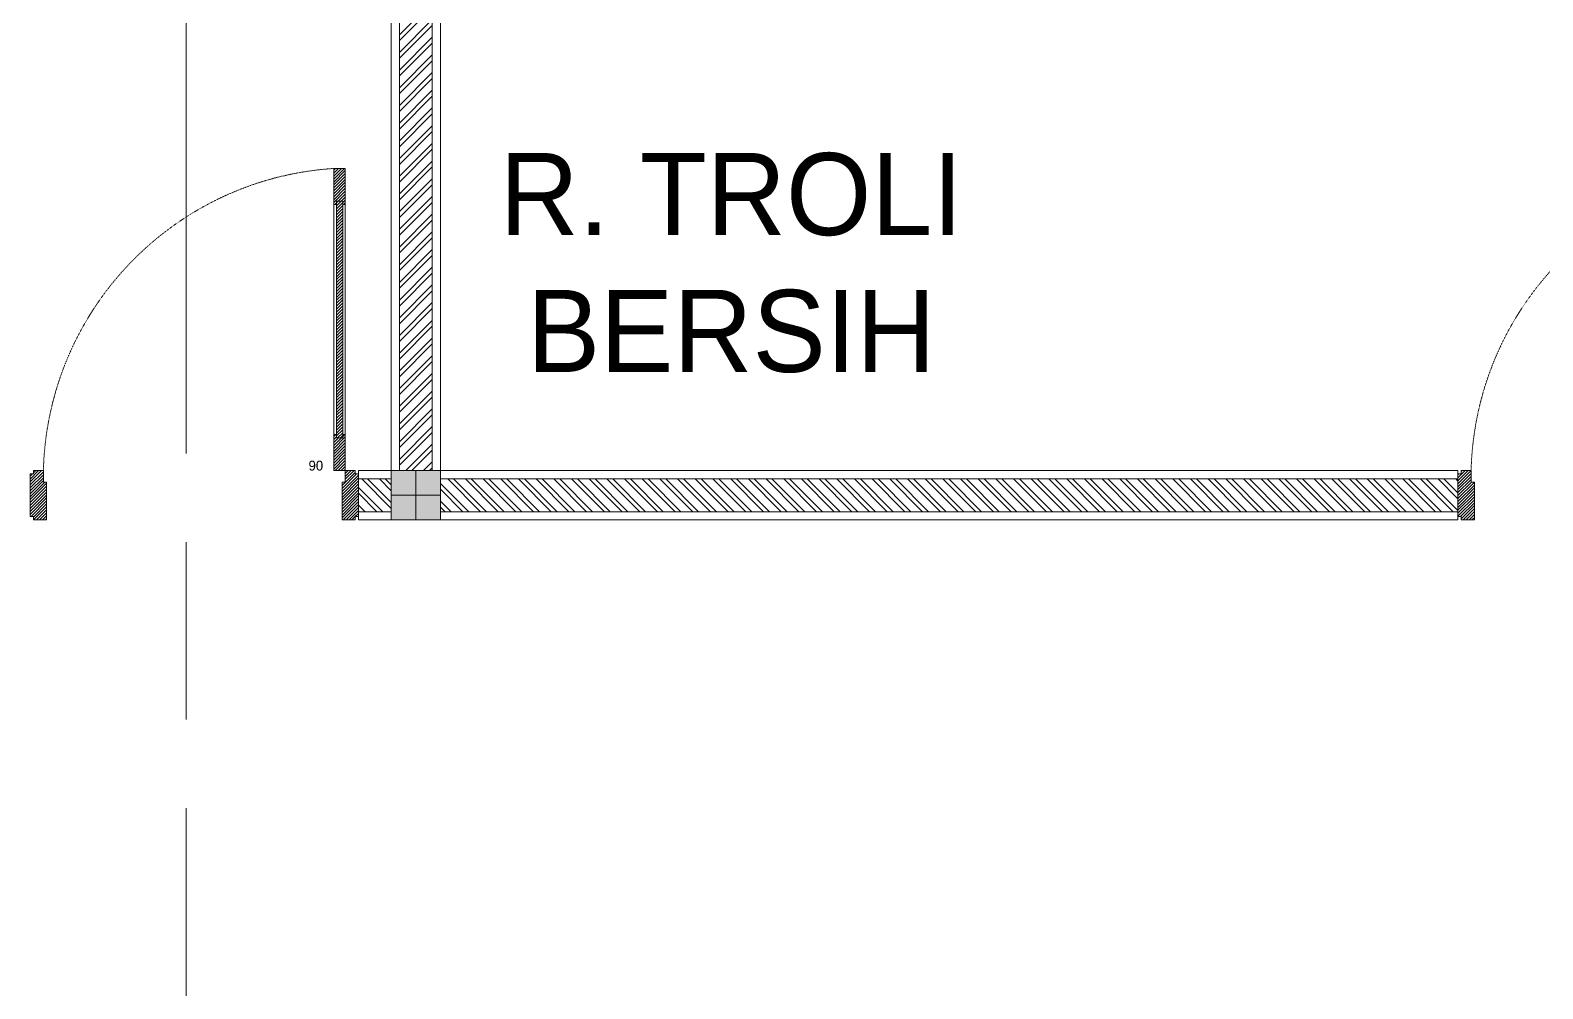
# Model space of a CAD drawing. Header units: millimetres. Extents: x -280308 to 6402717, y -14 to 2073074.
# Drawn here: x -27917 to -23309, y 485971 to 488889 of the extents above; entities that cross this region are included whole.
import ezdxf
from ezdxf.enums import TextEntityAlignment as Align

# ---------------------------------------------------------------- set-up
doc = ezdxf.new("R2010")
doc.units = ezdxf.units.MM
doc.linetypes.add('ACAD_ISO03W100', pattern=[30, 12, -18])
doc.linetypes.add('ACAD_ISO08W100', pattern=[36, 24, -3, 6, -3])
doc.layers.get('0').update_dxf_attribs({"lineweight": 0})
for name, color, linetype, lineweight in [('_Door & Window', 1, 'Continuous', 0), ('A-ALINE-1', 91, 'Continuous', 20), ('A-ALINE-3', 111, 'Continuous', 15), ('A-ALINE-6', 117, 'Continuous', 9), ('A-ANNOTATION', 144, 'Continuous', 0), ('A-Furn', 250, 'Continuous', 0)]:
    doc.layers.add(name, color=color, linetype=linetype, lineweight=lineweight)
doc.layers.add('A-FILL-1', color=7, linetype='Continuous', lineweight=0, true_color=0x454545)
doc.layers.add('A-TEXT', color=254, linetype='Continuous')
doc.styles.add('Annotative', font='arial.ttf', dxfattribs={"height": 1.25})
doc.styles.add('CENTURY', font='GOTHIC.TTF')
doc.styles.get("Standard").update_dxf_attribs({"font": 'arial.ttf'})
pattern_1 = [(135, (51.1804, 3e-10), (-4.490128, -4.490128), [])]

# ---------------------------------------------------------------- blocks, each defined once
blk = doc.blocks.new('A$Ccf87384a')
blk.add_wipeout([(-75, 75), (75, 75), (75, -75), (-75, -75)])
blk.add_wipeout([(-75, -75), (-75, 75), (75, 75), (75, -75)])
at = {"layer": 'A-FILL-1', "ltscale": 0.25}
h = blk.add_hatch(color=256, dxfattribs=at)
h.dxf.hatch_style = 1
h.paths.add_polyline_path([(-75, -75), (-75, 75), (75, 75), (75, -75)])
at = {"layer": 'A-ALINE-1'}
blk.add_lwpolyline([(-75, -75), (-75, 75), (75, 75), (75, -75)], close=True, dxfattribs=at)
at = {"layer": 'A-FILL-1', "ltscale": 0.25}
for p, q in [((0, 75), (0, -75)), ((-75, 0), (75, 0))]:
    blk.add_line(p, q, dxfattribs=at)
blk = doc.blocks.new('P180')
at = {"layer": 'A-Furn'}
h = blk.add_hatch(dxfattribs=at)
h.set_pattern_fill('ANSI31', color=256, scale=2, angle=450, style=0)
h.paths.add_polyline_path([(-30765.8, -2658.3), (-30755.8, -2658.3), (-30755.8, -2648.3), (-30625.8, -2648.3), (-30625.8, -2658.3), (-30615.8, -2658.3), (-30615.8, -2688.3), (-30650.8, -2688.3), (-30650.8, -2698.3), (-30765.8, -2698.3)])
h = blk.add_hatch(dxfattribs=at)
h.set_pattern_fill('ANSI31', color=256, scale=2, angle=450, style=0)
h.set_pattern_definition([(135, (51.1804, -604.547), (-4.490128, -4.490128), [])])
h.paths.add_polyline_path([(-30615.8, -3608.3), (-30505.8, -3608.3), (-30505.8, -3600.3), (-30515.8, -3600.3), (-30515.8, -3581.3), (-30505.8, -3581.3), (-30505.8, -3573.3), (-30615.8, -3573.3)])
h = blk.add_hatch(dxfattribs=at)
h.set_pattern_fill('ANSI31', color=256, scale=2, angle=450, style=0)
h.set_pattern_definition(pattern_1)
h.paths.add_polyline_path([(-29795.8, -3600.3), (-29795.8, -3581.3), (-30515.8, -3581.3), (-30515.8, -3600.3)])
h = blk.add_hatch(dxfattribs=at)
h.set_pattern_fill('ANSI31', color=256, scale=2, angle=450, style=0)
h.set_pattern_definition(pattern_1)
h.paths.add_polyline_path([(-29695.8, -3608.3), (-29805.8, -3608.3), (-29805.8, -3600.3), (-29795.8, -3600.3), (-29795.8, -3581.3), (-29805.8, -3581.3), (-29805.8, -3573.3), (-29695.8, -3573.3)])
h = blk.add_hatch(dxfattribs=at)
h.set_pattern_fill('ANSI31', color=256, scale=2, angle=450, style=0)
h.paths.add_polyline_path([(-30765.8, -3638.3), (-30755.8, -3638.3), (-30755.8, -3648.3), (-30625.8, -3648.3), (-30625.8, -3638.3), (-30615.8, -3638.3), (-30615.8, -3608.3), (-30650.8, -3608.3), (-30650.8, -3598.3), (-30765.8, -3598.3)])
at = {"layer": '_Door & Window'}
for points in [[(-30765.8, -2658.3), (-30755.8, -2658.3), (-30755.8, -2648.3), (-30625.8, -2648.3), (-30625.8, -2658.3), (-30615.8, -2658.3), (-30615.8, -2688.3), (-30650.8, -2688.3), (-30650.8, -2698.3), (-30765.8, -2698.3), (-30765.8, -2658.3)], [(-30615.8, -3608.3), (-30505.8, -3608.3), (-30505.8, -3600.3), (-30515.8, -3600.3), (-30515.8, -3581.3), (-30505.8, -3581.3), (-30505.8, -3573.3), (-30615.8, -3573.3), (-30615.8, -3608.3)], [(-29695.8, -3608.3), (-29805.8, -3608.3), (-29805.8, -3600.3), (-29795.8, -3600.3), (-29795.8, -3581.3), (-29805.8, -3581.3), (-29805.8, -3573.3), (-29695.8, -3573.3), (-29695.8, -3608.3)], [(-30765.8, -3638.3), (-30755.8, -3638.3), (-30755.8, -3648.3), (-30625.8, -3648.3), (-30625.8, -3638.3), (-30615.8, -3638.3), (-30615.8, -3608.3), (-30650.8, -3608.3), (-30650.8, -3598.3), (-30765.8, -3598.3), (-30765.8, -3638.3)]]:
    blk.add_lwpolyline(points, dxfattribs=at)
blk.add_lwpolyline([(-30615.8, -3608.3), (-30615.8, -3573.3), (-29695.8, -3573.3), (-29695.8, -3608.3)], close=True, dxfattribs=at)
at = {"layer": '_Door & Window', "linetype": 'ACAD_ISO03W100', "ltscale": 0.02}
blk.add_arc((-30640.5, -3634.6), 946.6, 3.7152, 88.5077, dxfattribs=at)
at = {"layer": 'A-Furn'}
blk.add_lwpolyline([(-29795.8, -3600.3), (-29795.8, -3581.3), (-30515.8, -3581.3), (-30515.8, -3600.3)], close=True, dxfattribs=at)
at = {"layer": 'Defpoints', "ltscale": 0.25, "insert": (-30585.6, -3496.2), "char_height": 30, "attachment_point": 1, "rotation": 270, "style": 'CENTURY'}
blk.add_mtext_dynamic_manual_height_columns('90', width=78.467, gutter_width=750, heights=[0], dxfattribs=at)
blk = doc.blocks.new('A$C286adef0')
at = {"layer": 'A-FILL-1', "ltscale": 0.25}
h = blk.add_hatch(dxfattribs=at)
h.set_pattern_fill('ANSI32', color=256, scale=4, angle=180)
h.set_pattern_definition([(225, (123900.98, -40218.705), (26.940768, -26.940768), []), (225, (123883.02, -40218.705), (26.940768, -26.940768), [])])
h.paths.add_polyline_path([(19222.8, -12897), (19222.8, -7647), (19322.8, -7647), (19322.8, -12897)])
h = blk.add_hatch(dxfattribs=at)
h.set_pattern_fill('ANSI32', color=256, scale=4, angle=270)
h.set_pattern_definition([(315, (57319.543, 91656.224), (26.940768, 26.940768), []), (315, (57319.543, 91638.263), (26.940768, 26.940768), [])])
h.paths.add_polyline_path([(19347.8, -13022), (22447.8, -13022), (22447.8, -12922), (19347.8, -12922)])
at = {"layer": 'A-ALINE-3', "linetype": 'Continuous'}
for points in [[(19222.8, -12897), (19222.8, -7647), (19322.8, -7647), (19322.8, -12897)], [(19347.8, -13022), (22447.8, -13022), (22447.8, -12922), (19347.8, -12922)]]:
    blk.add_lwpolyline(points, close=True, dxfattribs=at)
at = {"layer": 'A-ALINE-6'}
for points in [[(19197.8, -12897), (19197.8, -7647), (19347.8, -7647), (19347.8, -12897)], [(19347.8, -13047), (22447.8, -13047), (22447.8, -12897), (19347.8, -12897)]]:
    blk.add_lwpolyline(points, close=True, dxfattribs=at)
at = {"rotation": 90}
for p in [(15449.5, 17718.9), (19799.5, 17718.9)]:
    blk.add_blockref('P180', p, dxfattribs=at)
at = {"ltscale": 0.25}
blk.add_blockref('A$Ccf87384a', (19272.8, -12972), dxfattribs=at)
at = {"layer": 'A-FILL-1', "ltscale": 0.25}
h = blk.add_hatch(dxfattribs=at)
h.set_pattern_fill('ANSI32', color=256, scale=4, angle=270)
h.set_pattern_definition([(315, (51561.557, 91656.224), (26.940768, 26.940768), []), (315, (51561.557, 91638.263), (26.940768, 26.940768), [])])
h.paths.add_polyline_path([(19097.8, -13022), (19197.8, -13022), (19197.8, -12922), (19097.8, -12922)])
at = {"layer": 'A-ALINE-3', "linetype": 'Continuous'}
blk.add_lwpolyline([(19097.8, -13022), (19197.8, -13022), (19197.8, -12922), (19097.8, -12922)], close=True, dxfattribs=at)
at = {"layer": 'A-ALINE-6'}
blk.add_lwpolyline([(19097.8, -13047), (19197.8, -13047), (19197.8, -12897), (19097.8, -12897)], close=True, dxfattribs=at)
blk = doc.blocks.new('*U552')
at = {"layer": 'A-ANNOTATION', "linetype": 'ACAD_ISO08W100', "ltscale": 0.25}
blk.add_lwpolyline([(0, -5), (0, -90.561)], dxfattribs=at)
at = {"layer": 'A-TEXT'}
blk.add_attdef('N', text='', height=0.9, dxfattribs=at).set_placement((0, 2.75), align=Align.MIDDLE_CENTER)
blk = doc.blocks.new('A$Cf37525da')
at = {"color": 124, "xscale": -360.0000000000001, "yscale": 360.0000000000001, "zscale": 360.0000000000001, "rotation": 180}
blk.add_blockref('*U552', (-49750, -25932.8), dxfattribs=at)
blk = doc.blocks.new('3')
at = {"ltscale": 0.25}
blk.add_blockref('A$C286adef0', (-46014.9, 500445.2), dxfattribs=at)
blk.add_blockref('A$Cf37525da', (22307.9, 498773.3), dxfattribs=at)
at = {"layer": 'A-TEXT', "ltscale": 0.25, "insert": (-28447.6, 488515.3), "char_height": 250, "attachment_point": 1, "style": 'Annotative'}
blk.add_mtext_dynamic_manual_height_columns('\\pxqc;{\\fCentury Gothic|b0|i0|c0|p34;R. TROLI\\PBERSIH}', width=5332.382, gutter_width=1670.6, heights=[0], dxfattribs=at)

msp = doc.modelspace()

# ---------------------------------------------------------------- block references
msp.add_blockref('3', (0, 0))

doc.saveas('drawing.dxf')
